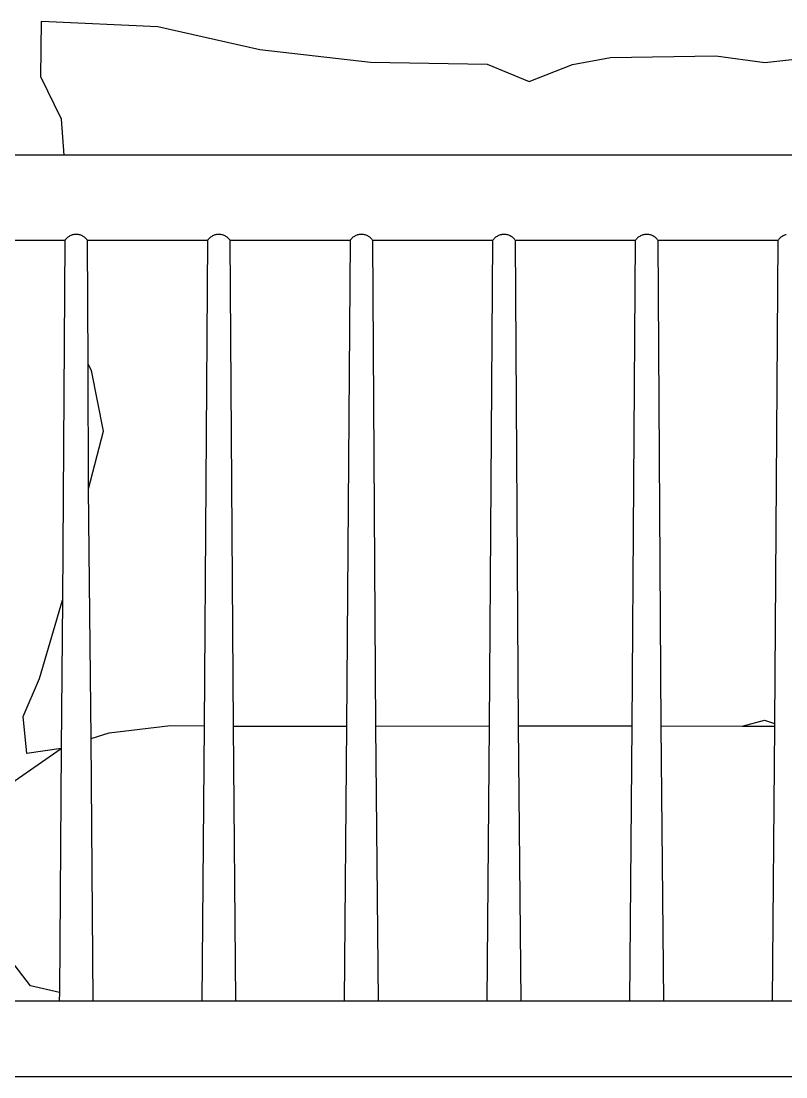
# Model space of a CAD drawing. Header units: inches. Extents: x 0 to 7318, y 0 to 812.
# Drawn here: x 6515 to 6917, y 213 to 769 of the extents above; entities that cross this region are included whole.
import ezdxf

# ---------------------------------------------------------------- set-up
doc = ezdxf.new("R2010")
doc.units = ezdxf.units.IN
doc.header["$MEASUREMENT"] = 0

# ---------------------------------------------------------------- blocks, each defined once
blk = doc.blocks.new('SC2_BACK')
at = {"color": 7}
for points in [[(6537.11, 698.07, 0), (6535.81, 717.03, 0), (6524.84, 739.3, 0), (6525.28, 768.62, 0), (6586.44, 765.75, 0), (6640.11, 753.65, 0), (6698.22, 746.96, 0), (6759.55, 746, 0), (6781.73, 736.78, 0), (6804.53, 745.74, 0), (6824.36, 749.48, 0), (6879.86, 750.44, 0), (6905.53, 746.78, 0), (6932.41, 749.83, 0), (6980.6, 754.18, 0), (7062.55, 745.13, 0), (7117.53, 734.17, 0), (7180.95, 752.26, 0), (7210.79, 754, 0), (7240.89, 753.66, 0), (7241.5, 726.6, 0), (7231.3, 701.82, 0), (7230.79, 699.63, 0), (7224.31, 674.39, 0)], [(7068.46, 698.18, 0), (6505.7, 698.18, 0)], [(6539.77, 655.39, 0), (6539.38, 655.14, 0)], [(6540.17, 655.61, 0), (6539.77, 655.39, 0)], [(6540.58, 655.8, 0), (6540.17, 655.61, 0)], [(6541, 655.97, 0), (6540.58, 655.8, 0)], [(6541.43, 656.11, 0), (6541, 655.97, 0)], [(6541.88, 656.22, 0), (6541.43, 656.11, 0)], [(6542.32, 656.31, 0), (6541.88, 656.22, 0)], [(6542.78, 656.36, 0), (6542.32, 656.31, 0)], [(6543.23, 656.39, 0), (6542.78, 656.36, 0)], [(6543.68, 656.39, 0), (6543.23, 656.39, 0)], [(6544.14, 656.36, 0), (6543.68, 656.39, 0)], [(6544.59, 656.31, 0), (6544.14, 656.36, 0)], [(6545.04, 656.22, 0), (6544.59, 656.31, 0)], [(6545.48, 656.11, 0), (6545.04, 656.22, 0)], [(6545.91, 655.97, 0), (6545.48, 656.11, 0)], [(6546.34, 655.8, 0), (6545.91, 655.97, 0)], [(6546.75, 655.61, 0), (6546.34, 655.8, 0)], [(6547.15, 655.39, 0), (6546.75, 655.61, 0)], [(6547.53, 655.14, 0), (6547.15, 655.39, 0)], [(6614.77, 655.39, 0), (6614.38, 655.14, 0)], [(6615.17, 655.61, 0), (6614.77, 655.39, 0)], [(6615.58, 655.8, 0), (6615.17, 655.61, 0)], [(6616, 655.97, 0), (6615.58, 655.8, 0)], [(6616.43, 656.11, 0), (6616, 655.97, 0)], [(6616.88, 656.22, 0), (6616.43, 656.11, 0)], [(6617.32, 656.31, 0), (6616.88, 656.22, 0)], [(6617.78, 656.36, 0), (6617.32, 656.31, 0)], [(6618.23, 656.39, 0), (6617.78, 656.36, 0)], [(6618.68, 656.39, 0), (6618.23, 656.39, 0)], [(6619.14, 656.36, 0), (6618.68, 656.39, 0)], [(6619.59, 656.31, 0), (6619.14, 656.36, 0)], [(6620.04, 656.22, 0), (6619.59, 656.31, 0)], [(6620.48, 656.11, 0), (6620.04, 656.22, 0)], [(6620.91, 655.97, 0), (6620.48, 656.11, 0)], [(6621.34, 655.8, 0), (6620.91, 655.97, 0)], [(6621.75, 655.61, 0), (6621.34, 655.8, 0)], [(6622.15, 655.39, 0), (6621.75, 655.61, 0)], [(6622.53, 655.14, 0), (6622.15, 655.39, 0)], [(6689.77, 655.39, 0), (6689.38, 655.14, 0)], [(6690.17, 655.61, 0), (6689.77, 655.39, 0)], [(6690.58, 655.8, 0), (6690.17, 655.61, 0)], [(6691, 655.97, 0), (6690.58, 655.8, 0)], [(6691.43, 656.11, 0), (6691, 655.97, 0)], [(6691.88, 656.22, 0), (6691.43, 656.11, 0)], [(6692.32, 656.31, 0), (6691.88, 656.22, 0)], [(6692.78, 656.36, 0), (6692.32, 656.31, 0)], [(6693.23, 656.39, 0), (6692.78, 656.36, 0)], [(6693.68, 656.39, 0), (6693.23, 656.39, 0)], [(6694.14, 656.36, 0), (6693.68, 656.39, 0)], [(6694.59, 656.31, 0), (6694.14, 656.36, 0)], [(6695.04, 656.22, 0), (6694.59, 656.31, 0)], [(6695.48, 656.11, 0), (6695.04, 656.22, 0)], [(6695.91, 655.97, 0), (6695.48, 656.11, 0)], [(6696.34, 655.8, 0), (6695.91, 655.97, 0)], [(6696.75, 655.61, 0), (6696.34, 655.8, 0)], [(6697.15, 655.39, 0), (6696.75, 655.61, 0)], [(6697.53, 655.14, 0), (6697.15, 655.39, 0)], [(6764.77, 655.39, 0), (6764.38, 655.14, 0)], [(6765.17, 655.61, 0), (6764.77, 655.39, 0)], [(6765.58, 655.8, 0), (6765.17, 655.61, 0)], [(6766, 655.97, 0), (6765.58, 655.8, 0)], [(6766.43, 656.11, 0), (6766, 655.97, 0)], [(6766.88, 656.22, 0), (6766.43, 656.11, 0)], [(6767.32, 656.31, 0), (6766.88, 656.22, 0)], [(6767.78, 656.36, 0), (6767.32, 656.31, 0)], [(6768.23, 656.39, 0), (6767.78, 656.36, 0)], [(6768.68, 656.39, 0), (6768.23, 656.39, 0)], [(6769.14, 656.36, 0), (6768.68, 656.39, 0)], [(6769.59, 656.31, 0), (6769.14, 656.36, 0)], [(6770.04, 656.22, 0), (6769.59, 656.31, 0)], [(6770.48, 656.11, 0), (6770.04, 656.22, 0)], [(6770.91, 655.97, 0), (6770.48, 656.11, 0)], [(6771.34, 655.8, 0), (6770.91, 655.97, 0)], [(6771.75, 655.61, 0), (6771.34, 655.8, 0)], [(6772.15, 655.39, 0), (6771.75, 655.61, 0)], [(6772.53, 655.14, 0), (6772.15, 655.39, 0)], [(6839.77, 655.39, 0), (6839.38, 655.14, 0)], [(6840.17, 655.61, 0), (6839.77, 655.39, 0)], [(6840.58, 655.8, 0), (6840.17, 655.61, 0)], [(6841, 655.97, 0), (6840.58, 655.8, 0)], [(6841.43, 656.11, 0), (6841, 655.97, 0)], [(6841.88, 656.22, 0), (6841.43, 656.11, 0)], [(6842.32, 656.31, 0), (6841.88, 656.22, 0)], [(6842.78, 656.36, 0), (6842.32, 656.31, 0)], [(6843.23, 656.39, 0), (6842.78, 656.36, 0)], [(6843.68, 656.39, 0), (6843.23, 656.39, 0)], [(6844.14, 656.36, 0), (6843.68, 656.39, 0)], [(6844.59, 656.31, 0), (6844.14, 656.36, 0)], [(6845.04, 656.22, 0), (6844.59, 656.31, 0)], [(6845.48, 656.11, 0), (6845.04, 656.22, 0)], [(6845.91, 655.97, 0), (6845.48, 656.11, 0)], [(6846.34, 655.8, 0), (6845.91, 655.97, 0)], [(6846.75, 655.61, 0), (6846.34, 655.8, 0)], [(6847.15, 655.39, 0), (6846.75, 655.61, 0)], [(6847.53, 655.14, 0), (6847.15, 655.39, 0)], [(6914.77, 655.39, 0), (6914.38, 655.14, 0)], [(6915.17, 655.61, 0), (6914.77, 655.39, 0)], [(6915.58, 655.8, 0), (6915.17, 655.61, 0)], [(6916, 655.97, 0), (6915.58, 655.8, 0)], [(6916.43, 656.11, 0), (6916, 655.97, 0)], [(6916.88, 656.22, 0), (6916.43, 656.11, 0)], [(6537.46, 653.23, 0), (6505.96, 653.23, 0)], [(6537.46, 653.23, 0), (6536.19, 463.93, 0), (6535.56, 385.96, 0), (6534.61, 257.6, 0), (6534.46, 253.24, 0)], [(6537.73, 653.6, 0), (6537.46, 653.23, 0)], [(6538.02, 653.95, 0), (6537.73, 653.6, 0)], [(6538.33, 654.28, 0), (6538.02, 653.95, 0)], [(6538.66, 654.59, 0), (6538.33, 654.28, 0)], [(6539.01, 654.88, 0), (6538.66, 654.59, 0)], [(6539.38, 655.14, 0), (6539.01, 654.88, 0)], [(6547.9, 654.88, 0), (6547.53, 655.14, 0)], [(6548.25, 654.59, 0), (6547.9, 654.88, 0)], [(6548.58, 654.28, 0), (6548.25, 654.59, 0)], [(6548.9, 653.94, 0), (6548.58, 654.28, 0)], [(6549.19, 653.6, 0), (6548.9, 653.94, 0)], [(6549.46, 653.23, 0), (6549.19, 653.6, 0)], [(6552.46, 253.24, 0), (6551.28, 391.17, 0), (6550.02, 522.66, 0), (6549.8, 588.09, 0), (6549.46, 653.23, 0)], [(6612.46, 653.23, 0), (6549.46, 653.23, 0)], [(6612.46, 653.23, 0), (6610.79, 397.89, 0), (6609.46, 253.24, 0)], [(6612.73, 653.6, 0), (6612.46, 653.23, 0)], [(6613.02, 653.95, 0), (6612.73, 653.6, 0)], [(6613.33, 654.28, 0), (6613.02, 653.95, 0)], [(6613.66, 654.59, 0), (6613.33, 654.28, 0)], [(6614.01, 654.88, 0), (6613.66, 654.59, 0)], [(6614.38, 655.14, 0), (6614.01, 654.88, 0)], [(6622.9, 654.88, 0), (6622.53, 655.14, 0)], [(6623.25, 654.59, 0), (6622.9, 654.88, 0)], [(6623.58, 654.28, 0), (6623.25, 654.59, 0)], [(6623.9, 653.94, 0), (6623.58, 654.28, 0)], [(6624.19, 653.6, 0), (6623.9, 653.94, 0)], [(6624.46, 653.23, 0), (6624.19, 653.6, 0)], [(6627.46, 253.24, 0), (6626.18, 397.81, 0), (6624.46, 653.23, 0)], [(6687.46, 653.23, 0), (6624.46, 653.23, 0)], [(6687.46, 653.23, 0), (6685.6, 397.78, 0), (6684.46, 253.24, 0)], [(6687.73, 653.6, 0), (6687.46, 653.23, 0)], [(6688.02, 653.95, 0), (6687.73, 653.6, 0)], [(6688.33, 654.28, 0), (6688.02, 653.95, 0)], [(6688.66, 654.59, 0), (6688.33, 654.28, 0)], [(6689.01, 654.88, 0), (6688.66, 654.59, 0)], [(6689.38, 655.14, 0), (6689.01, 654.88, 0)], [(6697.9, 654.88, 0), (6697.53, 655.14, 0)], [(6698.25, 654.59, 0), (6697.9, 654.88, 0)], [(6698.58, 654.28, 0), (6698.25, 654.59, 0)], [(6698.9, 653.94, 0), (6698.58, 654.28, 0)], [(6699.19, 653.6, 0), (6698.9, 653.94, 0)], [(6699.46, 653.23, 0), (6699.19, 653.6, 0)], [(6702.46, 253.24, 0), (6701.05, 397.76, 0), (6699.46, 653.23, 0)], [(6762.46, 653.23, 0), (6699.46, 653.23, 0)], [(6762.46, 653.23, 0), (6760.58, 397.83, 0), (6759.46, 253.24, 0)], [(6762.73, 653.6, 0), (6762.46, 653.23, 0)], [(6763.02, 653.95, 0), (6762.73, 653.6, 0)], [(6763.33, 654.28, 0), (6763.02, 653.95, 0)], [(6763.66, 654.59, 0), (6763.33, 654.28, 0)], [(6764.01, 654.88, 0), (6763.66, 654.59, 0)], [(6764.38, 655.14, 0), (6764.01, 654.88, 0)], [(6772.9, 654.88, 0), (6772.53, 655.14, 0)], [(6773.25, 654.59, 0), (6772.9, 654.88, 0)], [(6773.58, 654.28, 0), (6773.25, 654.59, 0)], [(6773.9, 653.94, 0), (6773.58, 654.28, 0)], [(6774.19, 653.6, 0), (6773.9, 653.94, 0)], [(6774.46, 653.23, 0), (6774.19, 653.6, 0)], [(6777.46, 253.24, 0), (6776.13, 397.83, 0), (6774.46, 653.23, 0)], [(6837.46, 653.23, 0), (6774.46, 653.23, 0)], [(6837.46, 653.23, 0), (6835.69, 397.86, 0), (6834.46, 253.24, 0)], [(6837.73, 653.6, 0), (6837.46, 653.23, 0)], [(6838.02, 653.95, 0), (6837.73, 653.6, 0)], [(6838.33, 654.28, 0), (6838.02, 653.95, 0)], [(6838.66, 654.59, 0), (6838.33, 654.28, 0)], [(6839.01, 654.88, 0), (6838.66, 654.59, 0)], [(6839.38, 655.14, 0), (6839.01, 654.88, 0)], [(6847.9, 654.88, 0), (6847.53, 655.14, 0)], [(6848.25, 654.59, 0), (6847.9, 654.88, 0)], [(6848.58, 654.28, 0), (6848.25, 654.59, 0)], [(6848.9, 653.94, 0), (6848.58, 654.28, 0)], [(6849.19, 653.6, 0), (6848.9, 653.94, 0)], [(6849.46, 653.23, 0), (6849.19, 653.6, 0)], [(6852.46, 253.24, 0), (6851.01, 397.85, 0), (6849.46, 653.23, 0)], [(6912.46, 653.23, 0), (6849.46, 653.23, 0)], [(6912.46, 653.23, 0), (6910.76, 399.18, 0), (6910.73, 397.81, 0), (6909.46, 253.24, 0)], [(6912.73, 653.6, 0), (6912.46, 653.23, 0)], [(6913.02, 653.95, 0), (6912.73, 653.6, 0)], [(6913.33, 654.28, 0), (6913.02, 653.95, 0)], [(6913.66, 654.59, 0), (6913.33, 654.28, 0)], [(6914.01, 654.88, 0), (6913.66, 654.59, 0)], [(6914.38, 655.14, 0), (6914.01, 654.88, 0)], [(6550.02, 522.66, 0), (6557.8, 552.97, 0), (6551.46, 584.85, 0), (6549.8, 588.09, 0)], [(6535.56, 385.96, 0), (6517.58, 383.33, 0), (6515.5, 402.83, 0), (6524.21, 422.74, 0), (6536.19, 463.93, 0)], [(6893.65, 397.78, 0), (6905.49, 400.95, 0), (6910.76, 399.18, 0)], [(6551.28, 391.17, 0), (6560.87, 394.25, 0), (6593.08, 398.03, 0), (6610.79, 397.89, 0)], [(6626.18, 397.81, 0), (6685.6, 397.78, 0)], [(6701.05, 397.76, 0), (6760.58, 397.83, 0)], [(6776.13, 397.83, 0), (6835.69, 397.86, 0)], [(6851.01, 397.85, 0), (6893.65, 397.78, 0), (6910.73, 397.81, 0)], [(6534.61, 257.6, 0), (6519.45, 261.22, 0), (6505, 279.83, 0), (6502.62, 304.39, 0), (6502.42, 338.65, 0), (6505, 364.79, 0), (6535.56, 385.96, 0)], [(6505.96, 253.24, 0), (7318.48, 253.24, 0)], [(7268.48, 213.24, 0), (6505.96, 213.24, 0)]]:
    blk.add_polyline3d(points, dxfattribs=at)

msp = doc.modelspace()

# ---------------------------------------------------------------- block references
msp.add_blockref('SC2_BACK', (0, 0))

doc.saveas('drawing.dxf')
